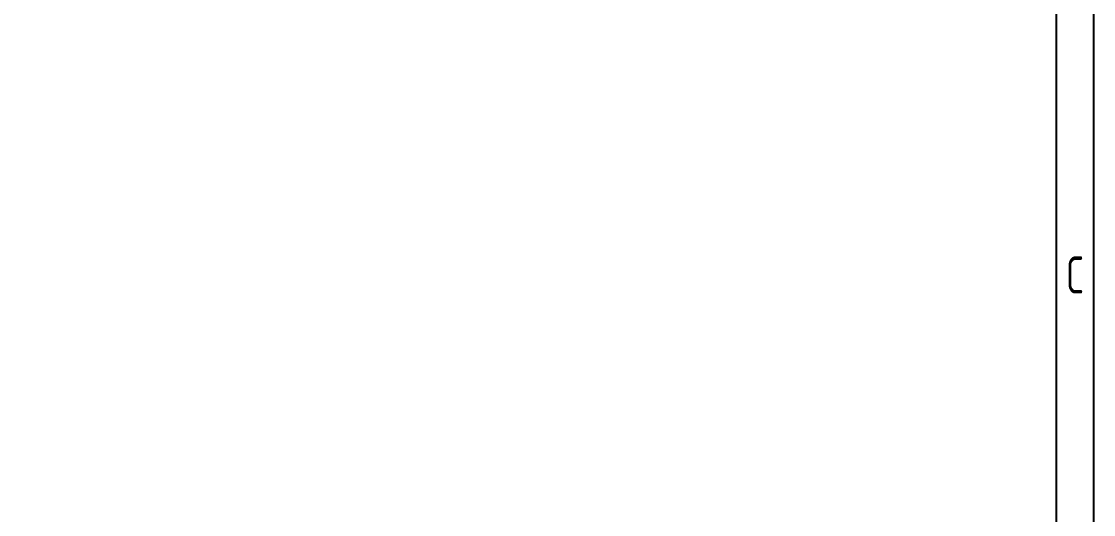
# Model space of a CAD drawing. Extents: x 757 to 8510, y -6585 to 527.
# Drawn here: x 2819.2 to 3107.8, y -713.4 to -580.7 of the extents above; entities that cross this region are included whole.
import ezdxf
from ezdxf.enums import TextEntityAlignment as Align

# ---------------------------------------------------------------- set-up
doc = ezdxf.new("R2010")
doc.units = 0
doc.header["$MEASUREMENT"] = 0
doc.layers.add('PUB_TITLE', color=1, linetype='CONTINUOUS')
doc.layers.add('图框', color=92, linetype='CONTINUOUS')
doc.styles.add('CD-Title Block', font='gbenor.shx', dxfattribs={"width": 0.8, "bigfont": 'gbcbig.shx'})

# ---------------------------------------------------------------- blocks, each defined once
blk = doc.blocks.new('A1图框_H')
at = {"layer": '图框', "linetype": 'Continuous'}
blk.add_lwpolyline([(-831, 584), (10, 584), (10, -10), (-831, -10)], close=True, dxfattribs=at)
at = {"layer": '图框', "linetype": 'Continuous', "const_width": 0.5}
blk.add_lwpolyline([(-806, 574), (0, 574), (0, 0), (-806, 0)], close=True, dxfattribs=at)
at = {"layer": '图框', "linetype": 'Continuous', "style": 'CD-Title Block', "width": 0.8}
blk.add_text('C', height=10, dxfattribs=at).set_placement((5, 212.75), align=Align.MIDDLE)

msp = doc.modelspace()

# ---------------------------------------------------------------- linework, layer by layer
at = {"layer": 'PUB_TITLE', "color": 2}
msp.add_lwpolyline([(2266.75, -277.65), (3107.75, -277.65), (3107.75, -871.65), (2266.75, -871.65)], close=True, dxfattribs=at)

# ---------------------------------------------------------------- block references
at = {"layer": '图框', "linetype": 'Continuous'}
msp.add_blockref('A1图框_H', (3097.75, -861.65), dxfattribs=at)

doc.saveas('drawing.dxf')
